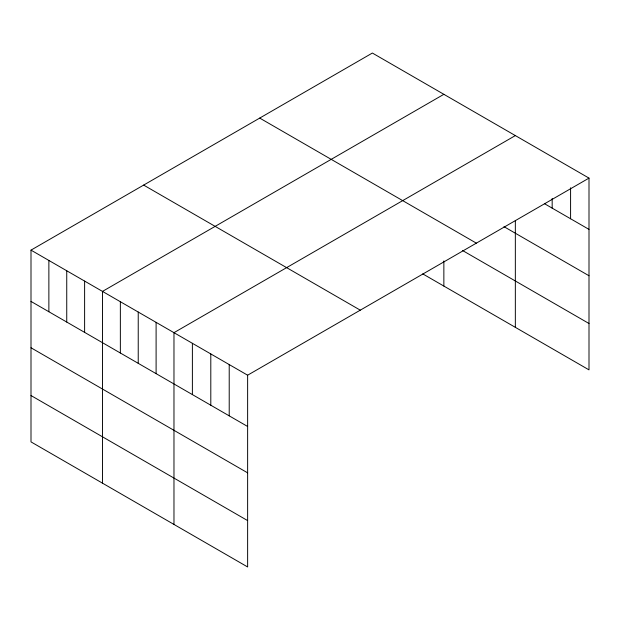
<?xml version="1.0" encoding="UTF-8"?>
<svg xmlns="http://www.w3.org/2000/svg" width="620" height="620" viewBox="0 0 620 620"><rect width="100%" height="100%" fill="white"/><g stroke="black" fill="none" stroke-linecap="round" stroke-linejoin="round"><path stroke-width="0.93" d="M589 178.111L247.628 375.201L247.628 566.959L31 441.889L31 250.131L372.372 53.041L589 178.111L589 369.869L422.739 273.877M443.858 94.318L102.486 291.408L102.486 483.158M515.344 135.586L173.972 332.676L173.972 524.435M544.639 203.786L589 229.392M503.975 226.664L589 275.753M259.718 118.087L476.346 243.149M462.543 250.503L589 323.508M143.654 185.093L360.282 310.163M31 250.131L247.628 375.201M31 301.421L247.628 426.482M31 347.774L247.628 472.843M31 395.537L247.628 520.599M570.586 187.798L570.586 218.767M552.172 198.454L552.172 208.134M515.344 220.674L515.344 327.344M443.858 260.958L443.858 286.068M229.214 364.568L229.214 415.857M210.8 353.942L210.8 405.224M192.386 343.31L192.386 394.591M156.1 322.361L156.1 373.643M138.229 312.046L138.229 363.328M120.358 301.723L120.358 353.005M84.615 281.085L84.615 332.374M66.743 270.769L66.743 322.051M48.872 260.454L48.872 311.736"/></g></svg>
